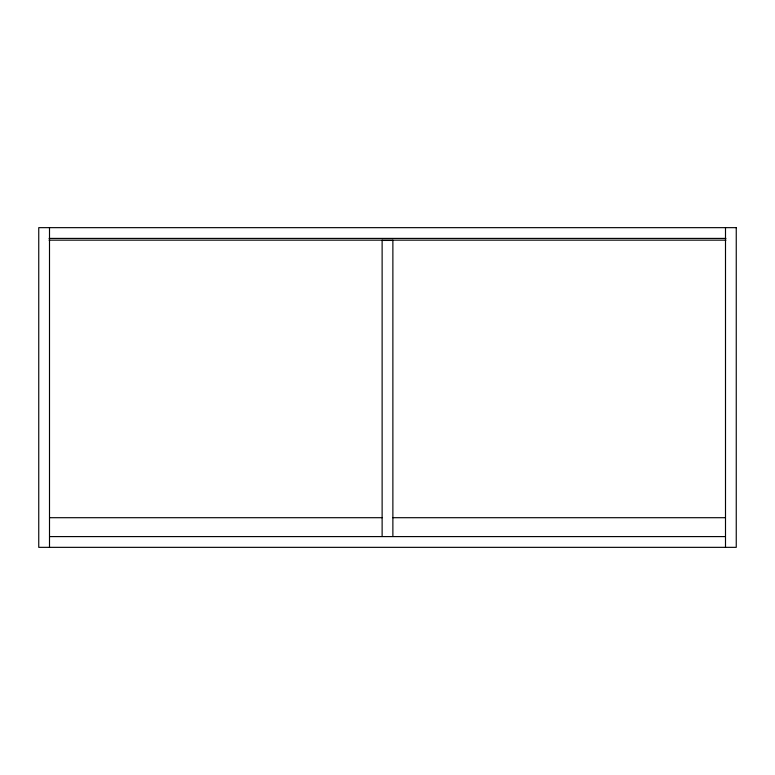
<?xml version="1.0" encoding="UTF-8"?>
<svg xmlns="http://www.w3.org/2000/svg" width="775" height="775" viewBox="0 0 775 775"><rect width="100%" height="100%" fill="white"/><g stroke="black" fill="none" stroke-linecap="round" stroke-linejoin="round"><path stroke-width="1.16" d="M49.067 238.409L725.933 238.409M49.067 240.153L725.933 240.153M382.123 240.444L392.877 240.444M49.503 517.7L382.123 517.7M392.877 517.7L725.497 517.7M49.503 536.591L725.497 536.591M725.497 227.656L725.497 547.344M392.877 240.153L392.877 536.465M382.123 240.153L382.123 536.465M49.503 227.656L49.503 547.344M736.25 227.656L38.75 227.656L38.75 547.344L736.25 547.344L736.25 227.656"/></g></svg>
